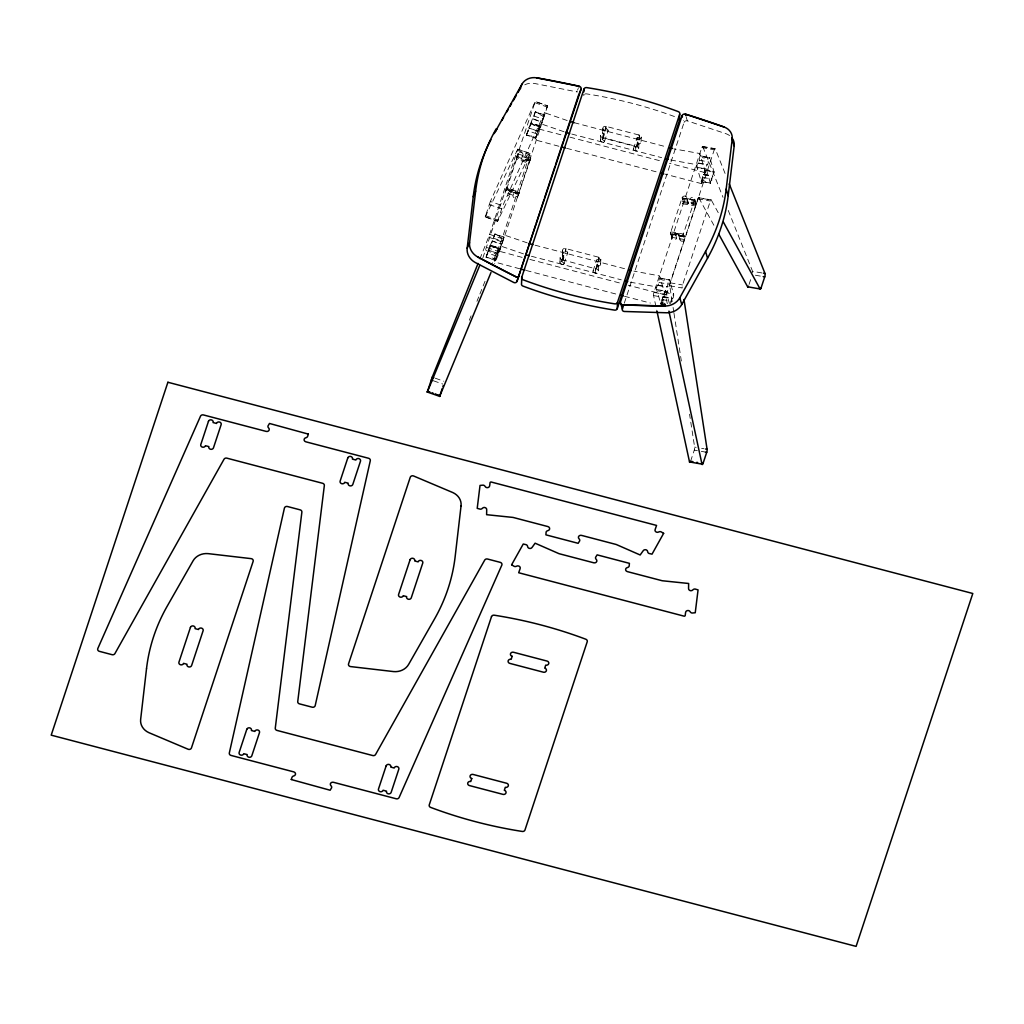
<?xml version="1.0" encoding="UTF-8"?>
<svg xmlns="http://www.w3.org/2000/svg" width="1024" height="1024" viewBox="0 0 1024 1024"><rect width="100%" height="100%" fill="white"/><g stroke="black" fill="none" stroke-linecap="round" stroke-linejoin="round"><path stroke-width="0.75" stroke-dasharray="5 3.75" d="M482.867 257.856L535.245 101.453L547.622 105.805L535.155 101.619L490.368 201.472L502.771 205.773L547.533 105.958M559.987 262.387L560.128 257.805M561.818 261.069A2.406 1.114 18.3 0 0 562.944 262.374A2.406 1.114 18.3 0 1 563.981 263.936A2.406 1.114 18.3 0 1 561.715 264.205L561.856 259.648A2.406 2.112 1.9 0 1 560.218 257.011A2.406 2.112 1.9 0 1 563.2 255.59L563.046 260.186A2.406 2.112 1.9 0 0 560.064 261.606A2.406 2.112 1.9 0 0 561.702 264.23L621.235 279.821M562.317 255.334L562.47 250.739M563.046 260.186L564.198 252.582A2.406 2.112 1.9 0 1 562.56 249.946A2.406 2.112 1.9 0 1 565.53 248.525L599.078 257.331A2.406 2.112 1.9 0 1 600.73 259.968A2.406 2.112 1.9 0 1 597.747 261.389L596.595 268.992A2.406 2.112 1.9 0 1 598.234 271.616A2.406 2.112 1.9 0 1 595.251 273.037A2.406 1.114 18.3 0 1 593.062 271.578A2.406 1.114 18.3 0 1 594.176 270.566A2.406 1.114 18.3 0 0 595.366 269.875M564.045 257.178A2.406 2.112 1.9 0 1 562.406 254.541A2.406 2.112 1.9 0 1 565.376 253.12L565.53 248.525M583.795 94.554L583.77 95.334A2.406 2.112 1.9 0 1 584.154 94.682M595.251 273.037L595.405 268.454A2.406 2.112 1.9 0 0 598.387 267.034A2.406 2.112 1.9 0 0 596.749 264.397M600.384 140.211L600.538 135.616M596.595 268.992L597.747 261.389M602.227 138.893A2.406 1.114 18.3 0 0 603.341 140.186A2.406 1.114 18.3 0 1 604.378 141.76A2.406 1.114 18.3 0 1 602.125 142.029L602.266 137.459A2.406 2.112 1.9 0 1 600.627 134.835A2.406 2.112 1.9 0 1 603.597 133.414L603.456 137.997A2.406 2.112 1.9 0 0 600.474 139.418A2.406 2.112 1.9 0 0 602.112 142.054L661.632 157.645M602.726 133.146L602.867 128.563M598.323 270.835L598.477 266.24M595.341 270.016L599.002 258.957L598.413 257.19M597.594 265.971A2.406 2.112 1.9 0 0 600.576 264.563A2.406 2.112 1.9 0 0 598.925 261.926L599.078 257.331M603.456 137.997L604.595 130.406A2.406 2.112 1.9 0 1 602.957 127.77A2.406 2.112 1.9 0 1 605.939 126.349L639.488 135.155A2.406 2.112 1.9 0 1 641.126 137.792A2.406 2.112 1.9 0 1 638.144 139.2L636.992 146.803A2.406 2.112 1.9 0 1 638.643 149.44A2.406 2.112 1.9 0 1 635.661 150.861A2.406 1.114 18.3 0 1 633.459 149.389A2.406 1.114 18.3 0 1 634.586 148.39A2.406 1.114 18.3 0 0 635.776 147.699M600.653 263.77L600.806 259.174M605.939 126.349L605.786 130.944A2.406 2.112 1.9 0 0 602.803 132.365A2.406 2.112 1.9 0 0 604.442 134.989M635.661 150.861L635.814 146.266A2.406 2.112 1.9 0 0 638.797 144.845A2.406 2.112 1.9 0 0 637.146 142.221M636.992 146.803L638.144 139.2M638.72 148.646L638.874 144.064M639.488 135.155L639.334 139.738A2.406 2.112 1.9 0 1 640.973 142.374A2.406 2.112 1.9 0 1 637.99 143.795M641.062 141.594L641.216 136.998M670.861 231.872L683.315 234.035L683.226 234.97L670.771 232.768M506.432 189.197L518.81 193.574M530.854 158.003L528.704 163.302L516.314 158.976L518.4 153.638A2.406 2.138 23.2 0 1 521.344 152.41A2.406 2.138 23.2 0 1 522.944 155.226L526.31 156.416A2.406 2.138 23.2 0 1 529.254 155.187A2.406 2.138 23.2 0 1 530.854 158.003L517.606 196.838A2.406 2.138 23.2 0 1 514.675 198.067A2.406 2.138 23.2 0 1 513.075 195.251L514.829 191.142L511.45 189.965A2.406 2.138 23.2 0 1 508.518 191.194A2.406 2.138 23.2 0 1 506.918 188.378L518.4 153.638M486.08 257.203L487.514 252.954L496.589 256.128L495.13 260.416L486.067 257.242L492.646 240.998L501.734 244.198L500.262 248.474A2.406 1.114 18.3 0 1 498.163 248.845A2.406 1.114 18.3 0 1 495.821 247.475A2.406 1.114 18.3 0 0 494.067 246.272M492.723 246.925A2.406 1.114 18.3 0 0 494.899 247.104A2.406 1.114 18.3 0 1 497.664 247.514A2.406 1.114 18.3 0 1 498.918 249.101L497.472 253.363L488.384 250.125L494.989 233.946L504.077 237.133L501.606 244.429L492.531 241.242L494.989 233.984M497.459 253.35L488.397 250.176M526.451 135.053L527.923 130.765L536.998 133.952L535.654 138.01L526.464 135.053L535.526 138.202M533.12 124.749A2.406 1.114 18.3 0 0 535.309 124.915A2.406 1.114 18.3 0 1 538.061 125.338A2.406 1.114 18.3 0 1 539.328 126.912L537.882 131.174L528.794 127.949L535.386 111.757L544.461 114.944L540.71 126.195A2.406 1.114 18.3 0 1 538.573 126.669A2.406 1.114 18.3 0 1 536.218 125.286A2.406 1.114 18.3 0 0 534.477 124.083L531.507 123.328M526.579 134.822L533.069 118.822L542.08 122.086M535.398 111.795L532.941 119.053L542.016 122.24M537.856 131.174L528.819 127.962M561.856 259.942L566.182 248.73M490.342 201.523L485.197 216.922L497.587 221.286L530.15 153.51M497.574 221.261L502.771 205.773M479.834 259.059L489.421 235.072L517.773 149.158L530.176 153.485L501.811 239.424L491.635 264.87M547.622 105.83L499.315 252.058L494.643 263.68M506.944 188.365L519.206 193.024L519.501 192.205L507.136 187.802L505.165 192.474L517.581 196.826L518.746 194.086L506.266 189.926L506.406 189.222L505.19 192.486A2.406 2.138 23.2 0 0 506.765 195.29A2.406 2.138 23.2 0 0 509.696 194.061L511.45 189.965M518.643 194.227L506.355 189.555M485.235 216.883L517.76 149.197M518.323 153.958L530.714 158.31M486.31 256.691L489.958 245.632M526.707 134.515L530.522 123.75M498.944 249.024L495.142 260.416M564.045 263.782L567.706 252.723M604.454 141.606L608.102 130.547M593.024 271.104L596.672 260.045M633.421 148.928L637.082 137.869M635.75 147.84L639.398 136.781M624.294 303.194L684.07 122.419L683.443 120.32M670.643 232.435A2.406 2.035 -16.4 0 0 672.256 234.867A2.406 2.035 -16.4 0 0 675.2 233.242L676.659 238.182A2.406 2.035 -16.4 0 1 673.702 239.808A2.406 2.035 -16.4 0 1 672.09 237.376L670.643 232.435L682.125 197.709A2.406 2.035 -16.4 0 1 685.082 196.083A2.406 2.035 -16.4 0 1 686.694 198.502L688.141 203.443A2.406 2.035 -16.4 0 0 686.528 201.024A2.406 2.035 -16.4 0 0 683.584 202.65L653.926 292.442A2.406 0.653 -80.1 0 0 653.581 295.59L656.794 310.438M683.61 202.65L696.064 204.826A2.406 0.653 -80.1 0 1 695.155 205.862A2.406 0.653 -80.1 0 1 695.053 203.533A2.406 0.653 -80.1 0 0 695.078 201.446L682.624 199.283A2.406 0.653 -80.1 0 1 682.598 201.357A2.406 0.653 -80.1 0 0 682.701 203.699A2.406 0.653 -80.1 0 0 683.61 202.65L701.811 147.597A2.406 0.653 -80.1 0 1 702.822 146.714L715.264 148.89L725.632 174.848M662.925 290.573A2.406 1.114 18.3 0 0 661.12 290.854A2.406 1.114 18.3 0 1 658.726 290.982A2.406 1.114 18.3 0 1 656.678 289.498A2.406 0.653 -80.1 0 1 656.973 286.259A2.406 0.653 -80.1 0 1 658.01 285.466L659.008 282.458A2.406 0.653 -80.1 0 1 659.315 279.194A2.406 0.653 -80.1 0 1 660.339 278.4L669.478 280L673.626 294.118A2.406 0.653 -80.1 0 1 673.318 297.37A2.406 0.653 -80.1 0 1 672.294 298.163L671.296 301.171A2.406 0.653 -80.1 0 1 671.386 302.182M706.317 169.254L703.322 168.397A2.406 1.114 18.3 0 0 701.53 168.678A2.406 1.114 18.3 0 1 699.136 168.806A2.406 1.114 18.3 0 1 697.088 167.309A2.406 0.653 -80.1 0 1 697.382 164.07A2.406 0.653 -80.1 0 1 698.406 163.29L699.405 160.282A2.406 0.653 -80.1 0 1 699.712 157.018A2.406 0.653 -80.1 0 1 700.749 156.224L709.875 157.811L714.035 171.93A2.406 0.653 -80.1 0 1 713.728 175.194A2.406 0.653 -80.1 0 1 712.691 175.987L711.693 178.995A2.406 0.653 -80.1 0 1 711.398 182.259A2.406 0.653 -80.1 0 1 710.362 183.053L701.235 181.453A2.406 0.653 -80.1 0 0 702.259 180.672A2.406 0.653 -80.1 0 0 702.566 177.408L703.565 174.4A2.406 0.653 -80.1 0 0 704.602 173.606A2.406 0.653 -80.1 0 0 704.909 170.342A2.406 1.114 18.3 0 1 706.24 169.472A2.406 1.114 18.3 0 1 708.966 170.496A2.406 1.114 18.3 0 0 711.13 171.456M675.2 233.242L678.592 233.83L680.051 238.771A2.406 2.035 -16.4 0 0 681.664 241.19A2.406 2.035 -16.4 0 0 684.608 239.565L683.162 234.624L694.643 199.885A2.406 2.035 -16.4 0 0 693.03 197.466A2.406 2.035 -16.4 0 0 690.074 199.091L686.694 198.502M660.838 303.245L664.499 292.186M701.235 181.056L704.896 169.997M665.395 304.435L660.826 303.642A2.406 0.653 -80.1 0 0 661.862 302.848A2.406 0.653 -80.1 0 0 662.17 299.584L663.168 296.576A2.406 0.653 -80.1 0 0 664.192 295.782A2.406 0.653 -80.1 0 0 664.499 292.518A2.406 1.114 18.3 0 1 665.83 291.648A2.406 1.114 18.3 0 1 668.57 292.672A2.406 1.114 18.3 0 0 670.733 293.645M669.44 303.462L665.792 291.11A2.406 0.653 -80.1 0 1 666.099 287.846A2.406 0.653 -80.1 0 1 667.136 287.053L668.134 284.045A2.406 0.653 -80.1 0 1 668.442 280.781A2.406 0.653 -80.1 0 1 669.478 280M710.362 183.053L706.202 168.934A2.406 0.653 -80.1 0 1 706.509 165.67A2.406 0.653 -80.1 0 1 707.546 164.877L708.531 161.869A2.406 0.653 -80.1 0 1 708.838 158.605A2.406 0.653 -80.1 0 1 709.875 157.811M661.875 304.294L665.075 294.618L659.571 275.878L633.946 271.13M701.811 183.501L705.267 172.582M672.192 301.658L669.747 285.811A2.406 0.653 -80.1 0 1 670.106 282.803L697.882 198.835A2.406 0.653 -80.1 0 1 698.842 197.862L711.296 200.038L719.68 215.322M667.328 303.693L666.035 297.754A2.406 0.653 -80.1 0 1 666.381 294.605L714.266 149.773A2.406 0.653 -80.1 0 1 715.264 148.89M670.323 303.565L673.523 293.888M710.272 182.758L713.92 171.635M669.747 285.811L682.202 287.987A2.406 0.653 -80.1 0 1 682.56 284.966L710.323 201.011A2.406 0.653 -80.1 0 1 711.296 200.038M690.586 461.261L694.272 450.125A2.406 0.653 -80.1 0 0 694.63 447.104L689.562 414.221M749.056 284.429L751.36 277.466M561.856 259.917L562.534 259.789M694.592 200.154L682.138 197.99M516.339 158.976L517.875 154.944L530.266 159.296L528.742 163.29M519.283 192.819L519.309 192.768A2.406 2.138 23.2 0 1 516.429 193.971A2.406 2.138 23.2 0 1 514.829 191.142M488.653 237.184L501.03 241.536M469.299 320.269L471.066 315.891M476.941 301.312L478.707 296.934M479.885 294.029L486.349 277.99M533.926 116.045L543.053 119.13M540.672 126.298L531.597 123.11M522.944 155.226L521.19 159.334A2.406 2.138 23.2 0 0 519.59 156.506A2.406 2.138 23.2 0 0 516.646 157.734L529.062 162.099A2.406 2.138 23.2 0 0 527.501 159.283A2.406 2.138 23.2 0 0 524.557 160.512L526.31 156.416M538.624 128.55L545.408 113.011L570.752 121.754M524.762 84.813A15.13 13.402 23.2 0 1 534.4 83.443L576.781 91.853L577.229 90.803M577.677 89.754L578.278 88.358M538.138 113.024A2.406 1.114 18.3 0 1 539.878 114.24A2.406 1.114 18.3 0 0 542.221 115.61A2.406 1.114 18.3 0 0 544.333 115.213L544.461 114.944M497.728 235.213A2.406 1.114 18.3 0 1 499.482 236.416A2.406 1.114 18.3 0 0 501.824 237.798A2.406 1.114 18.3 0 0 503.936 237.389L504.038 237.158M494.733 234.496L495.501 234.432M491.072 245.555L491.853 245.491M605.99 126.579L602.266 137.741L635.814 146.573M545.318 113.05L545.997 113.075M701.555 183.642L664.947 174.106M664.896 294.758L628.198 285.222M702.63 146.483L715.085 148.646M701.811 147.597L714.266 149.773M705.485 172.39L699.827 153.536L674.342 148.941A2.406 1.114 18.3 0 1 673.946 148.864M700.57 155.917L709.696 157.504M699.405 160.282L708.531 161.869M698.227 162.97L707.366 164.57M698.406 163.29L707.546 164.877M670.694 160L696.141 164.57L701.824 183.386M697.075 167.334L706.202 168.934M704.909 170.342L714.035 171.93M703.565 174.4L712.691 175.987M703.744 174.707L712.87 176.294M702.566 177.408L711.693 178.995M701.414 181.773L710.541 183.36M698.65 197.696L711.104 199.872M697.882 198.835L710.323 201.011M682.214 197.978L694.707 200.205M682.598 201.357L695.053 203.533M682.893 203.789L695.347 205.965M672.243 233.805L684.698 235.981M684.237 236.237L671.13 234.01A2.406 0.653 -80.1 0 0 671.782 234.074A2.406 0.653 -80.1 0 1 672.499 234.509A2.406 0.653 -80.1 0 1 672.128 237.389L684.582 239.565A2.406 0.653 -80.1 0 0 684.954 236.685A2.406 0.653 -80.1 0 0 684.237 236.237A2.406 0.653 -80.1 0 1 683.584 236.186M671.398 234.355L683.853 236.531M761.894 272.947L752.563 271.322L728.205 210.317M755.405 275.226L761.626 276.314M660.16 278.093L669.299 279.68M670.106 282.803L682.56 284.966M659.008 282.458L668.134 284.045M657.83 285.158L666.957 286.746M658.01 285.466L667.136 287.053M630.285 282.189L655.731 286.746L661.12 304.589M656.666 289.523L665.792 291.11M664.499 292.518L673.626 294.118M653.926 292.442L666.381 294.605M663.168 296.576L672.294 298.163M663.347 296.883L672.474 298.483M653.581 295.59L666.035 297.754M662.17 299.584L671.296 301.171M661.005 303.949L665.574 304.742M694.63 447.104L696.179 447.386M701.632 448.333L703.974 448.742M694.272 450.125L697.382 450.662M701.274 451.341L704.384 451.891M699.251 153.293L700.006 153.754M668.813 279.91L669.568 280.384M665.152 290.97L665.907 291.43M704.845 172.557L669.555 163.302M574.157 122.675L666.419 146.88M602.266 137.459L635.814 146.266M571.827 134.08L602.125 142.029M539.162 129.075L563.84 135.552M569.92 137.152L662.131 161.344M558.886 146.266L535.066 139.866M566.643 148.301L658.47 172.403M535.078 245.197L624.883 268.774M561.856 259.648L595.405 268.749M531.418 256.256L561.715 264.205M522.138 257.395L498.278 250.957M529.894 259.43L620.429 283.187M519.782 268.787L494.63 262.016M526.246 270.49L618.074 294.592M624.538 296.282L650.406 303.066M684.07 122.419A2.406 2.035 -16.4 0 1 687.309 120.858L726.093 133.76A15.13 12.774 -16.4 0 1 729.677 135.667M534.886 102.694L547.264 107.046M535.27 111.987L544.346 115.174M564.006 131.725L541.696 124.083L534.963 139.61L538.778 128.87M530.253 123.699L539.328 126.886L535.667 137.971A2.406 1.114 18.3 0 0 534.413 136.397A2.406 1.114 18.3 0 0 531.648 135.974A2.406 1.114 18.3 0 1 529.472 135.795M517.734 149.235L530.112 153.587M517.44 150.387L529.818 154.739M517.158 156.851L529.549 161.19M489.242 204.557L501.619 208.896M485.555 215.693L497.946 220.045M485.261 216.845L497.638 221.184M527.258 242.854L504.883 235.251L494.566 261.798L501.338 246.259L523.597 253.914M494.874 234.176L503.949 237.363M489.664 234.342L502.054 238.694M493.53 238.221L502.605 241.408M491.187 245.286L500.262 248.474M489.856 245.888L498.931 249.075M486.989 247.539L499.379 251.878M485.926 250.483L498.304 254.835M486.182 256.998L495.258 260.186A2.406 1.114 18.3 0 0 494.003 258.573A2.406 1.114 18.3 0 0 491.251 258.163A2.406 1.114 18.3 0 1 489.062 257.984M435.341 378.24L443.853 381.235M433.549 380.813L442.829 384.077M698.842 197.862L714.086 225.651M702.822 146.714L723.021 197.338M686.08 116.646L687.309 120.858M694.733 199.117L696.179 204.058M694.643 199.885L696.102 204.826A2.406 2.035 -16.4 0 0 694.49 202.406A2.406 2.035 -16.4 0 0 691.533 204.032L690.074 199.091M686.771 197.734L688.23 202.675M682.125 197.709L683.584 202.65M678.502 234.598L679.962 239.539M670.554 233.216L672.013 238.157M673.088 307.418L673.856 312.435M673.971 313.178L681.344 360.986M585.011 94.042A2.406 2.112 1.9 0 1 586.483 93.862A417.088 366.541 1.9 0 1 676.736 117.389M576.781 91.853A2.406 2.138 23.2 0 1 577.254 92.006M683.162 234.624A2.406 2.035 -16.4 0 1 680.205 236.25A2.406 2.035 -16.4 0 1 678.592 233.83M752.64 271.603A2.406 0.653 -80.1 0 1 752.666 272.666M665.6 304.192A2.406 1.114 18.3 0 1 664.909 303.731A2.406 1.114 18.3 0 0 662.182 302.707A2.406 1.114 18.3 0 0 660.838 303.603M565.376 253.146A2.406 1.114 18.3 0 0 567.629 252.89A2.406 1.114 18.3 0 0 566.605 251.315A2.406 1.114 18.3 0 1 565.478 250.01M599.027 258.816A2.406 1.114 18.3 0 1 597.837 259.507A2.406 1.114 18.3 0 0 596.723 260.518A2.406 1.114 18.3 0 0 598.925 261.952M660.339 278.438A2.406 1.114 18.3 0 0 662.387 279.923A2.406 1.114 18.3 0 0 664.781 279.795A2.406 1.114 18.3 0 1 666.573 279.526M706.982 157.338A2.406 1.114 18.3 0 0 705.178 157.619A2.406 1.114 18.3 0 1 702.784 157.747A2.406 1.114 18.3 0 1 700.736 156.262M639.322 139.776A2.406 1.114 18.3 0 1 637.12 138.342A2.406 1.114 18.3 0 1 638.234 137.331A2.406 1.114 18.3 0 0 639.424 136.64M605.875 127.834A2.406 1.114 18.3 0 0 607.002 129.126A2.406 1.114 18.3 0 1 608.038 130.701A2.406 1.114 18.3 0 1 605.773 130.97M701.235 181.427A2.406 1.114 18.3 0 1 702.579 180.531A2.406 1.114 18.3 0 1 705.318 181.555A2.406 1.114 18.3 0 0 707.469 182.515M670.746 232.512L670.758 232.41M535.155 112.294L535.91 112.256L535.194 112.243M709.261 157.734L709.965 158.195L709.338 157.76M638.861 135.027L639.462 135.514L638.938 135.04"/><path stroke-width="1.5" d="M521.754 277.261L521.549 283.52A2.406 2.112 1.9 0 0 522.931 286.067A417.088 366.541 1.9 0 0 614.554 310.118A2.406 2.112 1.9 0 0 617.267 308.646L679.501 120.461L679.706 114.189A2.406 2.112 1.9 0 0 678.323 111.642A417.088 366.541 1.9 0 0 586.701 87.603A2.406 2.112 1.9 0 0 583.987 89.075L521.754 277.261A2.406 2.112 1.9 0 0 523.136 279.808A417.088 366.541 1.9 0 0 614.758 303.859A2.406 2.112 1.9 0 0 617.472 302.374L679.706 114.189M583.898 91.814L583.987 89.075M617.267 308.646L617.472 302.374M494.182 133.606L522.01 84.083A15.13 13.402 23.2 0 1 536.794 77.862L579.174 86.259A2.406 2.138 23.2 0 1 581.082 89.178L516.979 281.37A2.406 2.138 23.2 0 1 513.741 282.47L475.2 262.477A15.13 13.402 23.2 0 1 467.174 248.243L473.242 196.71A206.246 182.771 23.2 0 1 490.893 139.725M467.174 248.243L469.568 242.65L475.635 191.117A206.246 182.771 23.2 0 1 496.269 128.717M620.378 302.285A2.406 2.035 -16.4 0 0 622.298 304.742L664.909 306.035A15.13 12.774 -16.4 0 0 679.77 297.805L705.562 251.456A206.246 174.221 -16.4 0 0 726.195 189.056L732.198 139.238A15.13 12.774 -16.4 0 0 724.109 127.014L685.325 114.125A2.406 2.035 -16.4 0 0 682.086 115.674L620.378 302.285L622.362 309.018A2.406 2.035 -16.4 0 0 624.282 311.475L666.893 312.781A15.13 12.774 -16.4 0 0 681.754 304.55L707.546 258.189A206.246 174.221 -16.4 0 0 728.179 195.802L734.182 145.984A15.13 12.774 -16.4 0 0 731.866 137.792M440.614 393.395L439.616 396.48L490.982 272.525M478.067 263.437L432.205 377.267L427.187 392.294L479.821 265.229M440.845 392.704L441.536 390.618M441.766 389.914L442.227 388.518M442.918 386.432L443.149 385.741M516.979 281.37L520.358 271.168M520.832 269.709L528.55 246.374M529.037 244.928L535.782 224.512M536.269 223.053L539.635 212.851M540.122 211.392L543.974 199.731M544.461 198.272L547.827 188.07M548.314 186.611L555.059 166.195M555.546 164.736L563.264 141.414M563.738 139.955L570.496 119.552M570.97 118.093L578.688 94.771M622.362 309.018L623.322 306.112M656.947 311.13L689.523 461.939L701.978 464.115A2.406 0.653 -80.1 0 0 703.04 463.437L706.726 452.301A2.406 0.653 -80.1 0 0 707.085 449.28L683.981 299.507M718.669 233.997L747.635 286.797L760.09 288.96A2.406 0.653 -80.1 0 0 761.05 287.987L764.736 276.851A2.406 0.653 -80.1 0 0 765.005 273.485L729.254 183.923M473.242 196.71L475.635 191.117M520.064 88.627L520.666 87.232M520.96 86.528L522.01 84.083M578.88 86.963L579.174 86.259A834.176 739.251 23.2 0 0 536.794 77.862M579.136 93.722L581.082 89.178M495.488 131.52L497.101 128.73M501.914 120.358L503.526 117.568M506.739 111.987L508.352 109.197M509.965 106.419L511.565 103.629M513.178 100.838L516.39 95.258M518.003 92.467L519.616 89.677M763.456 273.216L765.005 273.485M763.187 276.582L764.736 276.851M759.501 287.718L761.05 287.987M705.523 449.011L707.085 449.28M705.165 452.032L706.726 452.301M692.915 461.67L690.586 461.261A2.406 0.653 -80.1 0 1 689.523 461.939M696.806 462.349L697.587 462.49M701.478 463.168L703.04 463.437M574.157 122.675L571.149 121.882A2.406 1.114 18.3 0 1 570.752 121.754M669.427 147.674L672.448 148.467M569.664 133.504L567.501 132.941A2.406 1.114 18.3 0 1 567.091 132.813L565.542 132.275M665.958 158.784L668.122 159.347M561.472 146.944L565.35 147.968M661.056 173.082L663.642 173.76M532.915 244.634L530.752 244.058A2.406 1.114 18.3 0 1 530.355 243.942L528.806 243.392M629.222 269.901L631.386 270.477M529.254 255.693L527.091 255.117A2.406 1.114 18.3 0 1 526.694 255.002M625.562 280.96L627.725 281.523M521.075 269.133L524.954 270.144M620.659 295.27L623.245 295.949M432.243 377.152L433.792 377.702M431.232 379.994L432.781 380.544M427.546 391.142L428.314 391.411M429.094 391.68L429.862 391.949M432.192 392.768L432.96 393.037M435.277 393.856L436.058 394.125M437.606 394.675L439.155 395.213M427.354 392.038L439.731 396.39M519.373 275.776A2.406 2.138 23.2 0 1 516.134 276.877L477.594 256.883A15.13 13.402 23.2 0 1 469.568 242.65M723.494 222.272L760.09 288.96M732.198 139.238L734.182 145.984M726.195 189.056L728.179 195.802M685.696 115.392L685.325 114.125A834.176 704.64 -16.4 0 1 724.109 127.014M682.086 115.674L682.458 116.941M705.562 251.456L707.546 258.189M679.77 297.805L681.754 304.55M668.928 311.13L701.978 464.115M678.656 118.182A2.406 2.112 1.9 0 1 679.501 120.461M520.128 88.858A15.13 13.402 23.2 0 1 520.717 88.077M516.134 276.877A834.176 739.251 23.2 0 1 477.594 256.883M664.909 306.035A834.176 704.64 -16.4 0 1 622.298 304.742M748.48 286.131A2.406 0.653 -80.1 0 1 747.635 286.797M511.629 564.813L514.125 566.323A2.406 2.112 1.9 0 0 516.531 566.195A2.406 2.112 1.9 0 1 520.026 568.909L518.694 572.749L684.314 616.218L685.171 615.808L685.606 612.365A2.406 2.112 1.9 0 1 690.202 611.776A2.406 2.112 1.9 0 0 692.134 613.03L695.245 612.749L698.061 589.888L695.104 589.03A2.406 2.112 1.9 0 0 692.89 589.875A2.406 2.112 1.9 0 1 688.55 588.365L688.653 583.488L662.374 580.762A2.406 2.112 1.9 0 1 661.965 580.685L627.341 571.61A2.406 2.112 1.9 0 1 627.43 567.526A2.406 2.112 1.9 0 0 629.171 566.067L629.414 563.341L597.133 554.867L595.622 557.261A2.406 2.112 1.9 0 0 596.198 559.322A2.406 2.112 1.9 0 1 593.792 562.803L559.168 553.715A2.406 2.112 1.9 0 1 558.784 553.574L535.104 543.194L532.147 547.328A2.406 2.112 1.9 0 1 527.59 546.496A2.406 2.112 1.9 0 0 526.246 544.717L523.251 544.013L511.629 564.749M663.642 533.338L652.019 554.163L649.011 553.459A2.406 2.112 1.9 0 1 647.68 551.68A2.406 2.112 1.9 0 0 643.11 550.848L640.166 554.982L616.486 544.602A2.406 2.112 1.9 0 0 616.102 544.461L581.478 535.373A2.406 2.112 1.9 0 0 579.072 538.854A2.406 2.112 1.9 0 1 579.648 540.915L578.138 543.309L545.907 534.848L546.099 532.109A2.406 2.112 1.9 0 1 547.827 530.662A2.406 2.112 1.9 0 0 547.93 526.579L513.306 517.491A2.406 2.112 1.9 0 0 512.896 517.414L486.605 514.688L486.707 509.811A2.406 2.112 1.9 0 0 482.368 508.301A2.406 2.112 1.9 0 1 480.166 509.146L477.21 508.352L480.026 485.427L483.123 485.146A2.406 2.112 1.9 0 1 485.069 486.4A2.406 2.112 1.9 0 0 489.664 485.811L490.099 482.381L490.944 481.958L656.563 525.427L655.232 529.267A2.406 2.112 1.9 0 0 658.739 531.981A2.406 2.112 1.9 0 1 661.133 531.853L663.642 533.338M308.339 434.112L307.648 436.275A2.406 2.112 1.9 0 1 305.92 437.722A2.406 2.112 1.9 0 0 305.818 441.805L368.602 458.278A2.406 2.112 1.9 0 1 370.291 460.736L315.2 705.587A2.406 2.112 1.9 0 1 312.166 707.187L299.469 703.859A2.406 2.112 1.9 0 1 297.741 701.581L324.339 485.555A2.406 2.112 1.9 0 0 322.611 483.29L226.854 458.15A2.406 2.112 1.9 0 0 224.026 459.238L114.906 653.606A2.406 2.112 1.9 0 1 112.077 654.682L99.379 651.341A2.406 2.112 1.9 0 1 97.805 648.538L200.512 416.179A2.406 2.112 1.9 0 1 203.43 414.938L266.214 431.411A2.406 2.112 1.9 0 0 268.608 427.93A2.406 2.112 1.9 0 1 268.045 425.882L269.491 423.462L308.339 434.112M291.277 779.533L330.125 790.234L331.571 787.827A2.406 2.112 1.9 0 0 330.995 785.766A2.406 2.112 1.9 0 1 333.402 782.285L396.186 798.771A2.406 2.112 1.9 0 0 399.104 797.517L501.811 565.158A2.406 2.112 1.9 0 0 500.237 562.355L487.539 559.027A2.406 2.112 1.9 0 0 484.71 560.102L375.59 754.47A2.406 2.112 1.9 0 1 372.762 755.546L277.005 730.419A2.406 2.112 1.9 0 1 275.277 728.154L301.875 512.115A2.406 2.112 1.9 0 0 300.147 509.85L287.45 506.509A2.406 2.112 1.9 0 0 284.416 508.109L229.325 752.96A2.406 2.112 1.9 0 0 231.014 755.418L293.798 771.891A2.406 2.112 1.9 0 1 293.696 775.974A2.406 2.112 1.9 0 0 291.968 777.434L291.29 779.469M146.522 668.672L140.646 719.373A15.13 13.286 1.9 0 0 148.877 732.659L188.16 749.261A2.406 2.112 1.9 0 0 191.45 747.942L253.146 561.344A2.406 2.112 1.9 0 0 251.2 558.643L208.077 553.626A15.13 13.286 1.9 0 0 193.075 560.819L167.155 606.272A206.246 181.248 1.9 0 0 146.522 668.672M461.056 505.843L455.168 556.557A206.246 181.248 1.9 0 1 434.534 618.957L408.627 664.41A15.13 13.286 1.9 0 1 393.626 671.59L350.502 666.573A2.406 2.112 1.9 0 1 348.544 663.872L410.253 477.274A2.406 2.112 1.9 0 1 413.53 475.955L452.826 492.57A15.13 13.286 1.9 0 1 461.056 505.843M167.898 382.259L51.2 735.155L856.102 946.381L972.8 593.498L167.898 382.259M208.461 421.338L200.806 444.493A2.406 2.112 1.9 0 0 202.445 447.13A2.406 2.112 1.9 0 0 205.427 445.709L208.858 446.605A2.406 2.112 1.9 0 0 210.496 449.242A2.406 2.112 1.9 0 0 213.478 447.821L221.133 424.666A2.406 2.112 1.9 0 0 219.494 422.029A2.406 2.112 1.9 0 0 216.512 423.45L213.082 422.554A2.406 2.112 1.9 0 0 211.443 419.917A2.406 2.112 1.9 0 0 208.461 421.338M190.438 627.405L178.944 662.144A2.406 2.112 1.9 0 0 180.582 664.781A2.406 2.112 1.9 0 0 183.565 663.36L187.008 664.256A2.406 2.112 1.9 0 0 188.646 666.893A2.406 2.112 1.9 0 0 191.629 665.472L203.11 630.733A2.406 2.112 1.9 0 0 201.472 628.109A2.406 2.112 1.9 0 0 198.49 629.517L195.059 628.621A2.406 2.112 1.9 0 0 193.408 625.984A2.406 2.112 1.9 0 0 190.438 627.405M246.797 729.318L239.142 752.474A2.406 2.112 1.9 0 0 240.781 755.098A2.406 2.112 1.9 0 0 243.763 753.69L247.194 754.586A2.406 2.112 1.9 0 0 248.832 757.222A2.406 2.112 1.9 0 0 251.814 755.802L259.469 732.646A2.406 2.112 1.9 0 0 257.83 730.01A2.406 2.112 1.9 0 0 254.848 731.43L251.418 730.534A2.406 2.112 1.9 0 0 249.779 727.898A2.406 2.112 1.9 0 0 246.797 729.318M347.802 457.907L340.147 481.062A2.406 2.112 1.9 0 0 341.786 483.699A2.406 2.112 1.9 0 0 344.768 482.278L348.198 483.174A2.406 2.112 1.9 0 0 349.837 485.811A2.406 2.112 1.9 0 0 352.819 484.39L360.474 461.235A2.406 2.112 1.9 0 0 358.835 458.598A2.406 2.112 1.9 0 0 355.853 460.019L352.422 459.123A2.406 2.112 1.9 0 0 350.784 456.486A2.406 2.112 1.9 0 0 347.802 457.907M410.074 559.757L398.592 594.483A2.406 2.112 1.9 0 0 400.23 597.12A2.406 2.112 1.9 0 0 403.213 595.699L406.643 596.595A2.406 2.112 1.9 0 0 408.282 599.232A2.406 2.112 1.9 0 0 411.264 597.811L422.746 563.085A2.406 2.112 1.9 0 0 421.107 560.448A2.406 2.112 1.9 0 0 418.125 561.869L414.694 560.96A2.406 2.112 1.9 0 0 413.056 558.336A2.406 2.112 1.9 0 0 410.074 559.757M386.138 765.888L378.483 789.043A2.406 2.112 1.9 0 0 380.122 791.667A2.406 2.112 1.9 0 0 383.104 790.246L386.534 791.155A2.406 2.112 1.9 0 0 388.173 793.779A2.406 2.112 1.9 0 0 391.155 792.371L398.81 769.203A2.406 2.112 1.9 0 0 397.171 766.579A2.406 2.112 1.9 0 0 394.189 768L390.758 767.091A2.406 2.112 1.9 0 0 389.12 764.467A2.406 2.112 1.9 0 0 386.138 765.888M491.494 616.666L429.261 804.851A2.406 2.112 1.9 0 0 430.643 807.398A417.088 366.541 1.9 0 0 522.278 831.45A2.406 2.112 1.9 0 0 524.979 829.965L587.213 641.779A2.406 2.112 1.9 0 0 585.83 639.232A417.088 366.541 1.9 0 0 494.208 615.194A2.406 2.112 1.9 0 0 491.494 616.666M471.757 778.496L470.771 781.517A2.406 2.112 1.9 0 0 467.789 782.925A2.406 2.112 1.9 0 0 469.427 785.562L502.976 794.368A2.406 2.112 1.9 0 0 505.958 792.947A2.406 2.112 1.9 0 0 504.32 790.31L505.306 787.302A2.406 2.112 1.9 0 0 508.288 785.882A2.406 2.112 1.9 0 0 506.65 783.258L473.101 774.451A2.406 2.112 1.9 0 0 470.118 775.872A2.406 2.112 1.9 0 0 471.757 778.496M512.166 656.32L511.168 659.328A2.406 2.112 1.9 0 0 508.186 660.749A2.406 2.112 1.9 0 0 509.824 663.386L543.373 672.192A2.406 2.112 1.9 0 0 546.355 670.771A2.406 2.112 1.9 0 0 544.717 668.134L545.715 665.126A2.406 2.112 1.9 0 0 548.698 663.706A2.406 2.112 1.9 0 0 547.059 661.069L513.51 652.262A2.406 2.112 1.9 0 0 510.528 653.683A2.406 2.112 1.9 0 0 512.166 656.32"/></g></svg>
